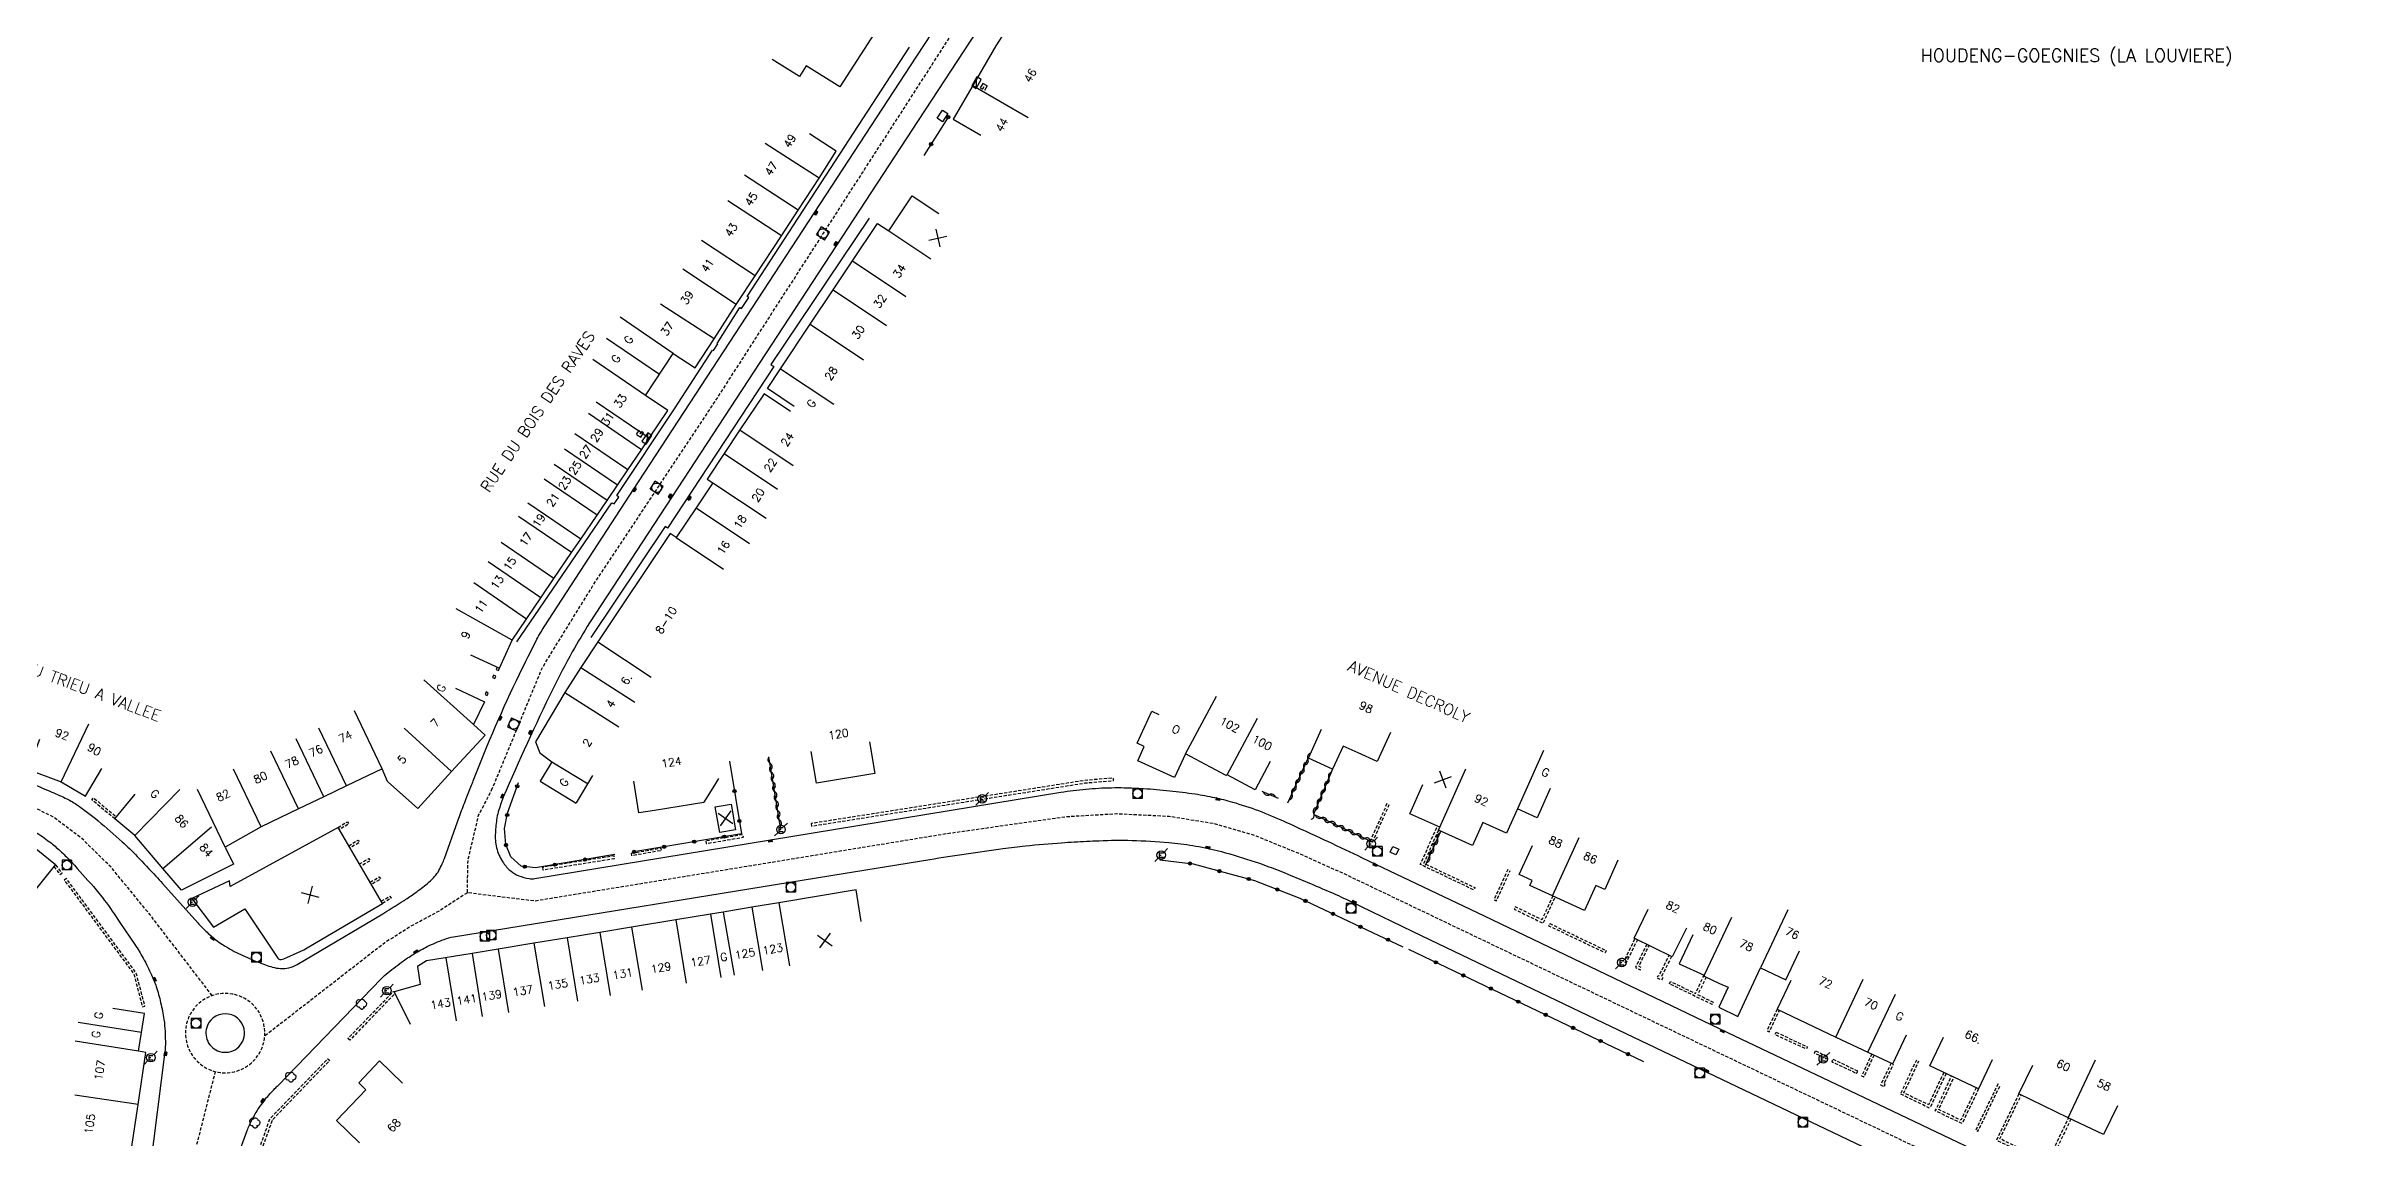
# Model space of a CAD drawing. Header units: millimetres. Extents: x 134000 to 135000, y 131000 to 132000.
# Drawn here: x 134642.4 to 135000, y 131346 to 131516.4 of the extents above; entities that cross this region are included whole.
import ezdxf
from ezdxf.enums import TextEntityAlignment as Align

# ---------------------------------------------------------------- set-up
doc = ezdxf.new("R2010")
doc.units = ezdxf.units.MM
doc.linetypes.add('DASHED', pattern=[0.75, 0.5, -0.25])
doc.layers.get('0').update_dxf_attribs({"linetype": 'CONTINUOUS'})
for name, color, linetype in [('W0001', 6, 'DASHED'), ('W0008', 7, 'CONTINUOUS'), ('W0100', 7, 'CONTINUOUS'), ('W0112', 1, 'DASHED'), ('W0300', 7, 'CONTINUOUS'), ('W0310', 3, 'CONTINUOUS'), ('W0322', 7, 'CONTINUOUS'), ('W0400', 7, 'CONTINUOUS'), ('W0420', 7, 'CONTINUOUS'), ('W0432', 7, 'CONTINUOUS'), ('W0471', 7, 'CONTINUOUS'), ('W0980', 7, 'CONTINUOUS'), ('W0989', 7, 'CONTINUOUS'), ('W0991', 7, 'CONTINUOUS'), ('W1102', 7, 'CONTINUOUS'), ('W1471', 7, 'CONTINUOUS')]:
    doc.layers.add(name, color=color, linetype=linetype)
doc.styles.get("Standard").update_dxf_attribs({"font": 'romans.shx', "width": 0.85})

# ---------------------------------------------------------------- blocks, each defined once
blk = doc.blocks.new('T400')
for p, q in [((-0.15, 0.3), (0.15, 0.3)), ((-0.15, -0.25), (-0.15, 0.3)), ((-0.15, 0.15), (0.15, 0.15)), ((-0.15, 0), (0.15, 0)), ((0.15, 0.3), (0.15, -0.25)), ((-0.15, -0.15), (0.15, -0.15)), ((-0.15, -0.25), (-0.15, -0.3)), ((-0.15, -0.3), (0.15, -0.3)), ((0.15, -0.3), (0.15, -0.25))]:
    blk.add_line(p, q)
blk = doc.blocks.new('T420')
for p, q in [((0.75, 0.75), (-0.75, 0.75)), ((-0.75, 0.75), (-0.75, -0.75)), ((0.75, 0.75), (0.75, -0.75)), ((0.75, -0.75), (-0.75, -0.75))]:
    blk.add_line(p, q)
blk.add_ellipse((0, 0), major_axis=(-0.53, 0.53), ratio=1, start_param=3.926991, end_param=10.210176)
blk = doc.blocks.new('T471')
for p, q in [((-0.333334, 0.333334), (-0.333334, -0.333334)), ((-0.333334, 0.333334), (0.333334, 0.333334)), ((-0.333334, 0), (0, 0)), ((0.500001, 0.500001), (1.000002, 1.000002)), ((-0.500001, -0.500001), (-1.000002, -1.000002)), ((-0.333334, -0.333334), (0.333334, -0.333334))]:
    blk.add_line(p, q)
blk.add_ellipse((0, 0), major_axis=(0.471405, 0.471405), ratio=1, start_param=5.4977871438, end_param=11.780972451)
blk = doc.blocks.new('t112o')
at = {"color": 0, "linetype": 'Continuous'}
for p, q in [((-0.5, 0.5), (0.5, 0.5)), ((-0.5, -0.5), (-0.5, 0.5)), ((0.5, 0.5), (0.5, -0.5)), ((0.5, -0.5), (-0.5, -0.5))]:
    blk.add_line(p, q, dxfattribs=at)
blk = doc.blocks.new('T300')
for p, q in [((-0.8, 0.51), (-0.86, 0.34)), ((-0.86, 0.34), (-0.86, 0.17)), ((-0.86, 0.17), (-0.74, 0.06)), ((-0.69, 0.63), (-0.8, 0.51)), ((-0.8, -0.06), (-0.74, 0.06)), ((-0.74, 0.06), (-0.69, 0.11)), ((-0.57, 0.69), (-0.69, 0.63)), ((-0.46, 0.69), (-0.57, 0.69)), ((-0.29, 0.63), (-0.46, 0.69)), ((-0.29, 0.63), (-0.17, 0.74)), ((-0.23, 0.57), (-0.29, 0.63)), ((-0.17, 0.74), (-0.06, 0.8)), ((-0.06, 0.8), (0.06, 0.8)), ((0.06, 0.8), (0.23, 0.74)), ((0.23, 0.74), (0.34, 0.63)), ((0.34, 0.63), (0.4, 0.51)), ((0.46, 0.46), (0.34, 0.46)), ((0.4, 0.51), (0.4, 0.46)), ((0.57, 0.4), (0.46, 0.46)), ((0.57, 0.4), (0.69, 0.29)), ((0.69, 0.29), (0.74, 0.17)), ((0.74, 0.06), (0.69, -0.17)), ((0.74, 0.17), (0.74, 0.06)), ((-0.8, -0.17), (-0.8, -0.06)), ((-0.8, -0.23), (-0.8, -0.17)), ((-0.74, -0.34), (-0.8, -0.23)), ((-0.69, -0.4), (-0.74, -0.34)), ((-0.51, -0.46), (-0.69, -0.4)), ((-0.4, -0.46), (-0.51, -0.46)), ((-0.4, -0.46), (-0.34, -0.46)), ((-0.34, -0.46), (-0.34, -0.4)), ((-0.34, -0.51), (-0.34, -0.46)), ((-0.29, -0.63), (-0.34, -0.51)), ((-0.17, -0.74), (-0.29, -0.63)), ((-0.06, -0.8), (-0.17, -0.74)), ((0.06, -0.8), (-0.06, -0.8)), ((0.17, -0.74), (0.06, -0.8)), ((0.23, -0.69), (0.17, -0.74)), ((0.29, -0.46), (0.23, -0.46)), ((0.29, -0.63), (0.23, -0.69)), ((0.46, -0.4), (0.29, -0.46)), ((0.34, -0.51), (0.29, -0.63)), ((0.34, -0.51), (0.34, -0.46)), ((0.57, -0.34), (0.46, -0.4)), ((0.63, -0.29), (0.57, -0.34)), ((0.69, -0.17), (0.63, -0.29))]:
    blk.add_line(p, q)
blk = doc.blocks.new('t322o')
at = {"color": 0, "linetype": 'Continuous'}
for radius in [0.25, 0.15]:
    blk.add_circle((0, 0), radius, dxfattribs=at)
blk = doc.blocks.new('t310o')
at = {"color": 0, "linetype": 'Continuous'}
for centre, start, end in [((-0.5, 0.38), 216.8699, 323.1304), ((0.5, -0.37), 36.8699, 143.1303)]:
    blk.add_arc(centre, 0.625, start, end, dxfattribs=at)
blk = doc.blocks.new('t991o')
at = {"color": 0, "linetype": 'Continuous'}
for p, q in [((-1, 1), (1, -1)), ((-1, -1), (1, 1))]:
    blk.add_line(p, q, dxfattribs=at)
blk = doc.blocks.new('T1471')
at = {"color": 0, "linetype": 'Continuous', "flags": 128}
blk.add_lwpolyline([(-0.75, -0.5), (-0.75, 0.5), (0.75, 0.5), (0.75, -0.5), (-0.75, -0.5)], dxfattribs=at)
blk = doc.blocks.new('T432')
at = {"flags": 128}
for points in [[(0.8, 0.8), (-0.8, 0.8)], [(-0.8, 0.8), (-0.8, 0)], [(0.8, 0.8), (-0.8, 0)], [(-0.8, 0), (0.8, 0)], [(-0.4, 2.1), (-0.4, 1.3)], [(-0.4, 1.3), (0.4, 1.3)], [(-0.39, 2.1), (0.41, 2.1)], [(0, 1.7), (0.4, 1.7)], [(0.4, 1.3), (0.4, 1.7)], [(0.8, 0), (0.8, 0.8)]]:
    blk.add_lwpolyline(points, dxfattribs=at)

msp = doc.modelspace()

# ---------------------------------------------------------------- linework, layer by layer
at = {"layer": 'W0001', "flags": 128}
for points in [[(134712.05, 131400.2), (134719.98, 131419.35), (134727.62, 131431.74), (134747.01, 131460.98), (134785.75, 131521.07), (134829.84, 131589.17), (134836.49, 131598.87), (134842.78, 131611.08), (134849.01, 131625.05), (134854.02, 131637.96), (134858.94, 131651.54), (134863.37, 131666.47), (134868.67, 131687.86), (134871.59, 131700.63), (134875.77, 131711.47), (134880.53, 131720.79), (134888.23, 131729.34), (134894.99, 131736.57), (134903.69, 131744.17), (134919.01, 131751.97), (134944.01, 131763.76), (134958.14, 131771.19), (134967.64, 131777.88), (134975.57, 131784.57), (134982.52, 131792.42), (134986.74, 131797.7), (134996.91, 131811.12), (135000, 131815.75)], [(134668.39, 131368.13), (134658.71, 131380.73), (134652.68, 131388.08), (134648.05, 131392.66), (134643.53, 131396.05), (134640.11, 131397.7), (134633.01, 131400.58), (134622.25, 131404.93), (134607.61, 131410.83), (134597.33, 131414.99), (134584.48, 131420.97), (134573.13, 131426.35), (134560.22, 131432.69)], [(135000, 131313.25), (134952.68, 131335.8), (134887.63, 131366.86), (134845.56, 131386.97), (134838.23, 131390.26), (134831.21, 131393.12), (134824.92, 131394.96), (134817.89, 131396.08), (134809.68, 131396.49), (134801.98, 131396.04), (134783.1, 131393.38), (134742.59, 131386.76), (134718.8, 131382.88), (134708.25, 131384.18), (134708.36, 131389.3), (134710.02, 131396.29), (134712.05, 131400.2)], [(134708.25, 131384.18), (134703.95, 131381.38), (134699.53, 131379), (134695.38, 131376.39), (134676.61, 131361.81)], [(134668.87, 131356.27), (134663.92, 131336.83), (134660.4, 131323.63), (134657.47, 131313.11), (134655.58, 131305.91), (134649.92, 131282.2), (134644.74, 131259.82)]]:
    msp.add_lwpolyline(points, dxfattribs=at)
msp.add_lwpolyline([(134676.62, 131362.53, 0.800891), (134664.72, 131364.69, 0.4437), (134668.59, 131356.35, 0.517957)], format="xyb", close=True, dxfattribs=at)
at = {"layer": 'W0008', "flags": 128}
for points in [[(134884.83, 131722.19, 0.039997), (134880.03, 131714.81, 0.043349), (134876.23, 131706.07, 0.005195), (134874.96, 131702.15), (134863.48, 131657.32, -0.007481), (134861.26, 131649.89, -0.015091), (134856.85, 131637.15, -0.007709), (134853.37, 131628.11, -0.007066), (134849.94, 131619.92, -0.0354), (134844.44, 131608.3, -0.006048), (134843.33, 131606.39), (134835.58, 131592.95), (134826.51, 131578.09), (134805.32, 131545.44), (134778.65, 131504.77), (134727.32, 131426.3, 0.010523), (134724.65, 131421.79, 0.013191), (134721.58, 131415.98, 0.009675), (134713.83, 131399.1)], [(134709.28, 131401.91, -0.022003), (134716.4, 131418.31, -0.005727), (134719.13, 131423.77, -0.031093), (134720.26, 131425.68), (134735.01, 131448.36), (134778.47, 131514.78), (134806.67, 131557.79), (134819.57, 131577.7), (134824.64, 131585.69, 0.00299), (134828.74, 131592.47, 0.004788), (134835.14, 131603.42, 0.013006), (134842, 131616.05, 0.013379), (134846.97, 131627.14, 0.010714), (134850.52, 131636.21, 0.012111), (134855.03, 131648.95, 0.006988), (134857.35, 131656.4, 0.00652), (134858.41, 131660.15), (134867.95, 131697.69, -0.010009), (134870.5, 131705.35, -0.010726), (134873.27, 131712.62, -0.03052), (134876.36, 131718.6, -0.030709)], [(134639.92, 131401.35, -0.004076), (134643.05, 131400.03, -0.005297), (134645.45, 131398.97, -0.04453), (134647.22, 131397.96, -0.021591), (134650.57, 131395.42, -0.011415), (134654.34, 131392.14, -0.01744), (134656.68, 131389.86, -0.002343), (134659.58, 131386.79, -0.006301), (134660.65, 131385.63), (134666.15, 131379.47, 0.023399), (134667.4, 131378.19, 0.020317), (134668.96, 131376.85, 0.02422), (134669.93, 131376.16, 0.015642), (134671.51, 131375.22, 0.019841), (134672.86, 131374.53, 0.010056), (134675.62, 131373.33, 0.027659), (134677.83, 131372.57, 0.052301), (134679.05, 131372.36, 0.07662), (134680.38, 131372.47, 0.07313), (134681.67, 131372.99), (134683.94, 131374.35), (134695.03, 131380.91, 0.005316), (134695.7, 131381.32, 0.001383), (134698.26, 131382.91, 0.015483), (134699.87, 131384, 0.012542), (134701.78, 131385.44, 0.039869), (134703.13, 131386.7, 0.061355), (134703.82, 131387.68, 0.016384), (134704.33, 131388.7, 0.021057), (134704.66, 131389.52), (134706.72, 131395.28, -0.004837), (134707.12, 131396.38, -0.002104), (134708.09, 131398.89, -0.001429), (134708.9, 131400.96, -0.000344), (134709.28, 131401.91, -0.000344)], [(134713.83, 131399.1, 0.008514), (134713.09, 131396.82, 0.041865), (134712.82, 131395.58, 0.02287), (134712.62, 131393.25, 0.080398), (134712.9, 131390.92, 0.081844), (134713.89, 131388.84, 0.066937), (134715.08, 131387.54, 0.086052), (134716.27, 131386.85, 0.042167), (134717.93, 131386.4, 0.086583), (134718.78, 131386.39), (134762.27, 131393.52), (134800.95, 131399.87, -0.018241), (134804.86, 131400.37, -0.017872), (134808.89, 131400.59, -0.011535), (134810.84, 131400.58, -0.007423), (134813.87, 131400.45, -0.011399), (134817.96, 131400.12, -0.011687), (134821.93, 131399.61, -0.016124), (134824.97, 131399.05, -0.017441), (134827.75, 131398.35, -0.017898), (134831.82, 131397, -0.017854), (134835.78, 131395.36, -0.001986), (134842.61, 131392.22, -0.002485), (134848.04, 131389.66), (134867.07, 131380.59), (134905.09, 131362.38), (134925.24, 131352.78), (134957.96, 131337.18)], [(134640.48, 131393.85, -0.028383), (134642.7, 131392.36, -0.019108), (134644.23, 131391.11, -0.016887), (134645.85, 131389.57, -0.011775), (134646.45, 131388.94, -0.002001), (134649.84, 131385.14, -0.021279), (134651.55, 131383.02, -0.020145), (134653.97, 131379.54), (134656.31, 131376.1, -0.022467), (134657.62, 131373.97, -0.019202), (134658.94, 131371.35, -0.028684), (134659.65, 131369.53, -0.021609), (134660.35, 131367.04, -0.018649), (134660.86, 131364.38, -0.027501), (134661.04, 131362.55, -0.013705), (134661.08, 131360.42, -0.029041), (134661.01, 131359.42), (134657.44, 131331.41, -0.006793)], [(134670.4, 131337.67), (134673.87, 131347.05, -0.029958), (134674.64, 131348.77, -0.027325), (134675.68, 131350.55, -0.015782), (134676.6, 131351.83, -0.025249), (134677.23, 131352.58, -0.001456), (134678.2, 131353.61, -0.002988), (134678.68, 131354.11), (134694.79, 131370.74, -0.030665), (134695.87, 131371.73, -0.014708), (134698.3, 131373.57, -0.020581), (134700.01, 131374.69, -0.018676), (134701.99, 131375.77, -0.026528), (134704.61, 131376.91, -0.048969), (134706.11, 131377.31), (134766.97, 131387.17), (134780.47, 131389.39, -0.003635), (134786.18, 131390.28, -0.003635), (134791.91, 131391.1, -0.008838), (134795.43, 131391.51, -0.00553), (134801.07, 131392, -0.00559), (134803.05, 131392.13, -0.002866), (134806.93, 131392.31, -0.01691), (134812.07, 131392.36, -0.015104), (134817.83, 131392.04, -0.020314), (134821.58, 131391.56, -0.019852), (134825.36, 131390.77, -0.018156), (134830.61, 131389.24, -0.017377), (134835.96, 131387.27, -0.004776), (134843.07, 131384.28, -0.01029), (134846.33, 131382.79), (134857.33, 131377.45), (134885.71, 131363.89), (134955.04, 131330.78)]]:
    msp.add_lwpolyline(points, format="xyb", dxfattribs=at)
for points in [[(134715.99, 131423.35), (134730.8, 131445.08), (134731.17, 131444.88), (134731.92, 131445.96), (134731.6, 131446.18), (134740.6, 131459.73), (134746.55, 131468.9), (134746.71, 131468.83), (134747.38, 131469.87), (134747.27, 131469.96), (134750.83, 131475.57), (134751.06, 131475.38), (134752.22, 131477.12), (134751.97, 131477.28), (134777.3, 131516.2)], [(134771.02, 131489.52), (134755.64, 131466.67), (134756.14, 131466.32), (134739.51, 131441.12), (134739.14, 131441.39), (134727.55, 131424.04)]]:
    msp.add_lwpolyline(points, dxfattribs=at)
msp.add_lwpolyline([(134673.44, 131362.4, 0.800891), (134667.65, 131363.45, 0.4437), (134669.54, 131359.4, 0.517957)], format="xyb", close=True, dxfattribs=at)
at = {"layer": 'W0100', "flags": 128}
for points in [[(134801.32, 131523.5), (134797.11, 131526.2), (134794.39, 131521.96), (134790.78, 131516.39), (134787.22, 131510.23), (134784.15, 131504.97), (134788.47, 131502.45)], [(134767.62, 131521.08), (134771.83, 131518.38), (134766.42, 131509.98), (134761.17, 131513.3), (134760.11, 131511.62), (134755.88, 131514.29)], [(134708.74, 131421.31), (134713.29, 131419.25), (134715.26, 131423.6), (134719.73, 131430.22), (134721.78, 131433.22), (134724.54, 131437.29), (134725.98, 131439.4), (134728.52, 131443.14), (134730.07, 131445.41), (134733.3, 131450.22), (134735.43, 131453.35), (134736.65, 131455.13), (134739.58, 131459.49), (134736.09, 131461.83), (134740.39, 131468.38), (134743.83, 131466.13), (134746.81, 131470.68), (134750.24, 131476.01), (134753.22, 131480.52), (134757.3, 131486.74), (134759.91, 131490.76), (134763.2, 131495.77), (134765.88, 131499.96), (134761.67, 131502.66)], [(134759.28, 131460.12), (134755.12, 131462.9), (134757.18, 131465.98), (134761.81, 131472.97), (134765.4, 131478.31), (134768.43, 131482.82), (134772.32, 131488.69), (134774.09, 131487.52), (134777.71, 131492.98), (134781.88, 131490.22)], [(134758.75, 131459.31), (134754.6, 131462.09), (134750.82, 131456.45), (134748.37, 131452.77), (134745.7, 131448.75), (134746.59, 131448.2), (134743.98, 131444.28), (134740.89, 131439.66), (134739.95, 131440.29), (134728.61, 131423.35), (134725.98, 131419.35), (134723.49, 131415.47), (134718.91, 131407.73), (134719.56, 131406.02), (134721.44, 131404.63)], [(134706.41, 131416.15), (134710.92, 131414.01), (134709.23, 131410.43), (134711.01, 131408.81), (134706.33, 131403.72)], [(134833.67, 131404.66), (134831.3, 131400.26), (134826.91, 131402.62), (134826.91, 131402.62), (134826.79, 131402.47), (134824.34, 131403.81), (134820.43, 131405.85), (134818.69, 131402.19), (134812.97, 131404.77), (134813.98, 131407.03), (134812.89, 131407.55), (134815.14, 131412.53), (134816.24, 131412.03)], [(134852.43, 131409.22), (134850.36, 131404.67), (134847.38, 131406.02), (134845.05, 131407.09), (134843.4, 131403.47), (134839.61, 131405.19), (134841.68, 131409.74)], [(134641.4, 131408.09), (134639.65, 131403.41), (134644.81, 131401.48), (134648.63, 131399.24), (134651.15, 131403.56)], [(134721.44, 131404.63), (134719.61, 131401.61), (134725.27, 131398.19)], [(134771.09, 131407.73), (134771.9, 131402.8), (134762.79, 131401.31), (134761.98, 131406.24)], [(134706.33, 131403.72), (134705.77, 131403.11), (134700.51, 131397.32), (134695.79, 131401.53), (134694.97, 131403.54), (134689.38, 131400.86), (134685.86, 131399.18), (134681.9, 131397.28), (134676.03, 131394.47), (134670.41, 131391.28), (134671.73, 131388.66), (134669.45, 131387.51), (134663.62, 131384.57), (134660.71, 131387.99), (134656.3, 131393.13), (134653.19, 131395.7), (134656.38, 131399.56)], [(134725.28, 131398.2), (134727.86, 131402.47)], [(134747.47, 131402.01), (134746.85, 131400.96), (134745.21, 131398.34), (134745.19, 131398.29), (134737.48, 131397.03), (134735.03, 131396.65), (134734.27, 131401.59)], [(134877.38, 131400.46), (134875.33, 131395.9), (134872.26, 131397.27), (134870.56, 131393.48), (134866.85, 131395.14), (134865.25, 131391.58), (134859.94, 131393.96), (134860.14, 131394.41), (134855.44, 131396.51), (134857.49, 131401.08)], [(134615.93, 131360.46), (134612.19, 131356.68), (134606.93, 131361.88), (134610.57, 131365.76), (134614.13, 131369.36), (134616.84, 131372.13), (134619.69, 131375.11), (134623.91, 131379.52), (134626.71, 131382.67), (134629.47, 131385.52), (134631.86, 131387.99), (134637.54, 131393.76), (134640.93, 131391.02), (134643.95, 131388.59), (134640.82, 131384.69)], [(134887.97, 131389.26), (134885.9, 131384.71), (134884.54, 131385.33), (134882.75, 131381.42), (134877.75, 131383.7), (134874.22, 131385.31), (134874.58, 131386.09), (134872.54, 131387.02), (134874.62, 131391.57)], [(134769.79, 131379.7), (134768.97, 131384.64), (134756.92, 131382.63), (134752.71, 131381.93), (134748.23, 131381.16), (134746.22, 131380.82), (134740.84, 131379.95), (134733.9, 131378.82), (134728.94, 131377.99), (134723.85, 131377.15), (134718.66, 131376.29), (134713.08, 131375.38), (134708.99, 131374.71), (134701.86, 131373.53), (134700.47, 131372.66), (134700.9, 131369.88), (134696.83, 131368.72), (134699.32, 131363.66)], [(134898.65, 131378.68), (134896.45, 131374.2), (134890.5, 131377.11), (134892.7, 131381.6)], [(134899.66, 131377.64), (134897.55, 131373.11), (134901.44, 131371.3), (134901.42, 131371.17), (134903.84, 131370.04), (134905.17, 131369.43), (134903.71, 131366.3), (134906.67, 131364.86), (134910.22, 131372.47), (134914.18, 131370.6), (134916.32, 131375.12)], [(134914.97, 131370.51), (134912.83, 131365.99), (134921.98, 131361.66), (134927.02, 131359.31), (134930.9, 131357.48), (134933.02, 131362.02)], [(134649.37, 131335.24), (134654.31, 131334.48), (134655.61, 131342.86), (134656.82, 131351.11), (134658.05, 131359.24), (134656.87, 131359.43), (134657.34, 131362.37), (134657.81, 131365.35), (134652.87, 131366.09)], [(134946.42, 131358.09), (134944.29, 131353.57), (134936.7, 131357.14), (134938.83, 131361.66)], [(134698.13, 131354.47), (134694.52, 131357.92), (134691.29, 131354.53), (134692.4, 131353.43), (134687.8, 131348.61), (134691.41, 131345.16)], [(134965.98, 131350.94), (134963.83, 131346.43), (134958.29, 131349.06), (134950.59, 131352.77), (134952.76, 131357.27)]]:
    msp.add_lwpolyline(points, dxfattribs=at)
msp.add_lwpolyline([(134749.46, 131398.02), (134750.15, 131394.03), (134747.67, 131393.6), (134746.98, 131397.59)], close=True, dxfattribs=at)
msp.add_lwpolyline([(134688.05, 131394.39), (134671.21, 131385.15), (134671.1, 131386.07), (134665.21, 131383.29), (134668.58, 131378.79), (134668.58, 131378.79), (134673.5, 131381.69), (134678.65, 131373.99, 0.058576), (134678.75, 131373.88, 0.088939), (134678.83, 131373.82, 0.054755), (134679.06, 131373.76, 0.11298), (134679.17, 131373.76), (134679.59, 131373.87), (134682.73, 131375.28), (134684.64, 131376.43), (134695.01, 131382.52)], format="xyb", close=True, dxfattribs=at)
at = {"layer": 'W0112'}
msp.add_lwpolyline([(134712.91, 131419.42), (134712.74, 131419.05), (134713.12, 131418.87), (134713.29, 131419.25)], dxfattribs=at)
for points in [[(134711.37, 131415), (134711.53, 131415.36), (134711.17, 131415.53), (134711.01, 131415.16)], [(134712.55, 131417.62), (134712.72, 131417.99), (134712.35, 131418.16), (134712.18, 131417.78)]]:
    msp.add_lwpolyline(points, close=True, dxfattribs=at)
at = {"layer": 'W0112', "flags": 128}
for points in [[(134761.95, 131394.99), (134762.02, 131394.6), (134804.73, 131401.32), (134809.19, 131401.7), (134809.15, 131402.1), (134804.68, 131401.71)], [(134733.87, 131390.35), (134738.49, 131391.16), (134738.56, 131390.77), (134733.94, 131389.96)], [(134745.48, 131392.26), (134745.54, 131391.87), (134751.37, 131392.85), (134751.3, 131393.24)], [(134719.99, 131388.17), (134720.05, 131387.77), (134731.23, 131389.54), (134731.17, 131389.93)], [(134657.5, 131366.38), (134657.89, 131366.48), (134656.52, 131371.68), (134645.63, 131386.39), (134645.3, 131386.15), (134656.16, 131371.5)], [(134877.32, 131379.38), (134886.14, 131375.16), (134885.96, 131374.8), (134877.14, 131379.02)], [(134689.89, 131361.17), (134689.6, 131361.44), (134696.7, 131368.77), (134696.98, 131368.49)], [(134912.67, 131362.41), (134917.55, 131360.12), (134917.38, 131359.76), (134912.5, 131362.05)], [(134918.83, 131359.51), (134920.72, 131358.57), (134920.54, 131358.21), (134918.65, 131359.16)], [(134925.43, 131356.33), (134921.53, 131358.19), (134921.36, 131357.83), (134925.25, 131355.97)]]:
    msp.add_lwpolyline(points, close=True, dxfattribs=at)
for points in [[(134653.19, 131395.7), (134649.6, 131398.69), (134649.85, 131399), (134653.45, 131396.01)], [(134851.89, 131398.1), (134849.28, 131392.26), (134849.64, 131392.1), (134852.26, 131397.94)], [(134688.05, 131394.39), (134689.53, 131395.26), (134689.73, 131394.92), (134688.25, 131394.05)], [(134859.94, 131393.96), (134857.63, 131388.8), (134865.64, 131384.98), (134865.46, 131384.62), (134857.1, 131388.61), (134859.77, 131394.57)], [(134689.72, 131391.53), (134691.21, 131392.4), (134691.41, 131392.06), (134689.93, 131391.19)], [(134643.69, 131388.27), (134644.64, 131387.04), (134644.95, 131387.29), (134643.95, 131388.59)], [(134691.4, 131388.68), (134692.88, 131389.55), (134693.09, 131389.2), (134691.6, 131388.33)], [(134870.77, 131387.83), (134868.61, 131383.1), (134868.97, 131382.93), (134871.13, 131387.66)], [(134693.08, 131385.82), (134694.49, 131386.65), (134694.69, 131386.3), (134693.28, 131385.47)], [(134694.81, 131382.86), (134696.15, 131383.65), (134696.35, 131383.32), (134695.01, 131382.52)], [(134877.79, 131383.69), (134876.09, 131379.97), (134871.93, 131381.99), (134871.75, 131381.63), (134876.28, 131379.43), (134878.15, 131383.52)], [(134891.01, 131376.86), (134889.23, 131373.23), (134888.39, 131373.65), (134888.57, 131374.01), (134889.05, 131373.77), (134890.65, 131377.04)], [(134892.48, 131376.14), (134890.7, 131372.53), (134891.43, 131372.16), (134891.61, 131372.52), (134891.23, 131372.7), (134892.84, 131375.97)], [(134896.33, 131374.25), (134894.74, 131371.02), (134894.97, 131370.91), (134894.79, 131370.55), (134894.05, 131370.91), (134894.23, 131371.27), (134894.38, 131371.19), (134895.97, 131374.43)], [(134901.73, 131371.03), (134900.45, 131368.27), (134902.84, 131367.12), (134902.66, 131366.75), (134896, 131369.97), (134896.18, 131370.33), (134900.09, 131368.44), (134901.37, 131371.19)], [(134912.83, 131365.99), (134911.25, 131362.65), (134911.61, 131362.48), (134913.19, 131365.82)], [(134683.11, 131339.43), (134675.08, 131342.3), (134677.44, 131348.93), (134686.47, 131358.28), (134686.76, 131358.01), (134677.78, 131348.71), (134675.59, 131342.55), (134683.24, 131339.81)], [(134686.47, 131358.28), (134686.76, 131358.01)], [(134927.63, 131359.02), (134926.03, 131355.59), (134926.39, 131355.42), (134927.99, 131358.85)], [(134939.22, 131355.96), (134936.67, 131350.55), (134932.1, 131352.75), (134934.63, 131358.12)], [(134930.66, 131357.6), (134928.99, 131354.19), (134929.54, 131353.92), (134929.71, 131354.28), (134929.52, 131354.37), (134931.02, 131357.42)], [(134938.85, 131356.13), (134936.48, 131351.08), (134932.63, 131352.94), (134934.99, 131357.95)], [(134944.29, 131353.57), (134941.73, 131348.15), (134937.54, 131350.13), (134940.09, 131355.55)], [(134943.93, 131353.74), (134941.54, 131348.68), (134938.07, 131350.32), (134940.45, 131355.38)], [(134947.33, 131354.34), (134943.84, 131347.11), (134944.2, 131346.94), (134947.69, 131354.17)], [(134950.59, 131352.77), (134947.09, 131345.58), (134951.64, 131343.43), (134951.81, 131343.79), (134947.63, 131345.77), (134950.95, 131352.59)], [(134958.71, 131348.86), (134955.47, 131342.04), (134958.99, 131340.37), (134958.82, 131340.01), (134952.49, 131343), (134952.66, 131343.37), (134955.11, 131342.21), (134958.35, 131349.03)]]:
    msp.add_lwpolyline(points, dxfattribs=at)
at = {"layer": 'W0310', "flags": 128}
for points in [[(134757.24, 131394.06), (134755.42, 131405.17)], [(134836.43, 131398.22), (134839.6, 131405.2)], [(134843.4, 131403.47), (134840.39, 131396.46), (134849.46, 131392.18)], [(134834.93, 131398.92), (134832.38, 131400)], [(134857.93, 131388.47), (134860.31, 131393.8)]]:
    msp.add_lwpolyline(points, dxfattribs=at)
at = {"layer": 'W0322', "flags": 128}
for points in [[(134783.36, 131505.28), (134779.56, 131499.27)], [(134749.21, 131404.75), (134751.07, 131393.4), (134734.24, 131390.56)], [(134731.3, 131390.16), (134718.89, 131388.05), (134716.65, 131388.32), (134715.05, 131389.79), (134714.25, 131391.7), (134714.07, 131394.21), (134714.54, 131396.63), (134716.26, 131401.42)], [(134816.41, 131389.34), (134821.61, 131388.68), (134831.19, 131386.09), (134838.27, 131383.32), (134854.38, 131375.76)], [(134855.25, 131375.38), (134891.97, 131357.83)]]:
    msp.add_lwpolyline(points, dxfattribs=at)
at = {"layer": 'W1102', "flags": 128}
for points in [[(134787.22, 131510.23), (134795.86, 131505.21)], [(134763.2, 131495.77), (134754.78, 131501.17)], [(134759.91, 131490.76), (134751.54, 131496.24)], [(134757.3, 131486.74), (134748.93, 131492.22)], [(134774.09, 131487.52), (134780.65, 131483.17)], [(134753.22, 131480.52), (134744.85, 131485.99)], [(134750.24, 131476.01), (134741.9, 131481.53)], [(134768.43, 131482.82), (134776.74, 131477.26)], [(134746.81, 131470.68), (134738.4, 131476.09)], [(134765.4, 131478.31), (134773.7, 131472.73)], [(134740.39, 131468.38), (134732.13, 131474.02)], [(134761.81, 131472.97), (134770.11, 131467.39)], [(134738.24, 131465.11), (134729.98, 131470.74)], [(134736.09, 131461.83), (134727.83, 131467.46)], [(134757.18, 131465.98), (134765.52, 131460.46)], [(134735.43, 131453.35), (134727.17, 131458.99)], [(134736.65, 131455.13), (134728.38, 131460.76)], [(134733.3, 131450.22), (134725.03, 131455.84)], [(134750.82, 131456.45), (134759.13, 131450.89)], [(134730.07, 131445.41), (134721.8, 131451.04)], [(134731.68, 131447.81), (134723.41, 131453.43)], [(134748.37, 131452.77), (134756.67, 131447.21)], [(134728.52, 131443.14), (134720.25, 131448.76)], [(134746.59, 131448.2), (134754.91, 131442.65)], [(134725.98, 131439.4), (134717.72, 131445.03)], [(134743.98, 131444.28), (134752.3, 131438.73)], [(134724.54, 131437.29), (134716.26, 131442.9)], [(134721.78, 131433.22), (134713.53, 131438.87)], [(134740.89, 131439.66), (134748.26, 131434.72)], [(134719.73, 131430.22), (134711.48, 131435.87)], [(134717.5, 131426.91), (134709.25, 131432.56)], [(134715.26, 131423.6), (134706.5, 131428.49)], [(134728.61, 131423.35), (134736.94, 131417.82)], [(134725.98, 131419.35), (134734.4, 131413.94)], [(134709.23, 131410.43), (134701.48, 131417.44)], [(134723.49, 131415.47), (134731.91, 131410.07)], [(134694.97, 131403.54), (134690.64, 131412.56)], [(134820.43, 131405.85), (134825.27, 131414.85)], [(134644.81, 131401.48), (134649.12, 131410.54)], [(134685.86, 131399.18), (134681.54, 131408.2)], [(134689.38, 131400.86), (134685.06, 131409.88)], [(134705.77, 131403.11), (134698.4, 131409.87)], [(134826.91, 131402.62), (134831.65, 131411.42)], [(134681.9, 131397.28), (134677.57, 131406.29)], [(134721.44, 131404.63), (134727.1, 131401.2)], [(134876.36, 131406.4), (134872.26, 131397.27)], [(134676.03, 131394.47), (134671.71, 131403.48)], [(134860.14, 131394.41), (134864.23, 131403.53)], [(134663.34, 131400.29), (134656.3, 131393.13)], [(134670.41, 131391.28), (134666.09, 131400.3)], [(134660.71, 131387.99), (134668.3, 131394.49)], [(134877.75, 131383.7), (134881.91, 131392.8)], [(134740.84, 131379.95), (134742.45, 131370.08)], [(134746.22, 131380.82), (134747.82, 131370.95)], [(134748.23, 131381.16), (134749.92, 131371.31)], [(134752.71, 131381.93), (134754.35, 131372.07)], [(134756.92, 131382.63), (134758.56, 131372.76)], [(134905.72, 131380.34), (134901.44, 131371.3)], [(134914.49, 131381.51), (134910.22, 131372.47)], [(134718.66, 131376.29), (134720.29, 131366.42)], [(134723.85, 131377.15), (134725.48, 131367.28)], [(134728.94, 131377.99), (134730.57, 131368.12)], [(134733.9, 131378.82), (134735.55, 131368.96)], [(134704.89, 131374.04), (134706.49, 131364.18)], [(134708.99, 131374.71), (134710.59, 131364.85)], [(134713.08, 131375.38), (134714.69, 131365.51)], [(134921.98, 131361.66), (134926.25, 131370.7)], [(134927.02, 131359.31), (134931.3, 131368.35)], [(134657.34, 131362.37), (134647.47, 131363.95)], [(134656.87, 131359.43), (134647, 131361)], [(134958.29, 131349.06), (134962.58, 131358.09)], [(134656.82, 131351.11), (134646.92, 131352.56)]]:
    msp.add_lwpolyline(points, dxfattribs=at)

# ---------------------------------------------------------------- block references
at = {"layer": 'W0112', "rotation": 334.4091316947556}
msp.add_blockref('t112o', (134853.06, 131390.76), dxfattribs=at)
at = {"layer": 'W0300'}
for p in [(134691.77, 131366.78), (134680.71, 131355.39), (134675.11, 131348.23)]:
    msp.add_blockref('T300', p, dxfattribs=at)
at = {"layer": 'W0310'}
for p, rotation in [((134755.54, 131404.42), 99.30888734778027), ((134838.92, 131403.68), 65.53347997015213), ((134839.54, 131405.05), 65.53347997015213), ((134755.78, 131402.94), 99.30888734778027), ((134756.03, 131401.46), 99.30888734778027), ((134756.27, 131399.98), 99.30888734778027), ((134837.67, 131400.95), 65.53347997015213), ((134838.29, 131402.32), 65.53347997015213), ((134842.22, 131400.71), 246.7685345384139), ((134842.81, 131402.09), 246.7685345384139), ((134756.51, 131398.5), 99.30888734778027), ((134756.76, 131397.02), 99.30888734778027), ((134833.55, 131399.5), 157.1772459067869), ((134837.05, 131399.59), 65.53347997015213), ((134840.44, 131396.58), 246.7685345384139), ((134841.04, 131397.95), 246.7685345384139), ((134841.63, 131399.33), 246.7685345384139), ((134757, 131395.54), 99.30888734778027), ((134841.63, 131395.87), 334.7413408796012), ((134842.99, 131395.23), 334.7413408796012), ((134844.35, 131394.59), 334.7413408796012), ((134845.7, 131393.95), 334.7413408796012), ((134847.06, 131393.31), 334.7413408796012), ((134848.42, 131392.67), 334.7413408796012), ((134858.54, 131389.84), 65.85041021914004), ((134859.16, 131391.21), 65.85041021914004), ((134859.77, 131392.58), 65.85041021914004)]:
    msp.add_blockref('t310o', p, dxfattribs=dict(at, rotation=rotation))
at = {"layer": 'W0322'}
for p, rotation in [((134783.36, 131505.28), 237.7401856681932), ((134780.69, 131501.06), 237.7401856681932), ((134716.04, 131400.8), 70.26693835461458), ((134749.98, 131400.07), 279.3088873478148), ((134714.48, 131396.32), 78.90701777963326), ((134750.74, 131395.38), 279.3088873478148), ((134714.29, 131391.62), 112.749710972571), ((134734.31, 131390.57), 189.587863594287), ((134738.99, 131391.36), 189.587863594287), ((134743.67, 131392.16), 189.587863594287), ((134748.36, 131392.95), 189.587863594287), ((134717.24, 131388.25), 173.1133165401241), ((134721.94, 131388.57), 189.6676465264957), ((134726.62, 131389.37), 189.6676465264957), ((134821.12, 131388.75), 352.7849768793486), ((134825.72, 131387.57), 344.8448241554902), ((134830.3, 131386.33), 344.8448241554902), ((134834.76, 131384.69), 338.6571420374856), ((134839.16, 131382.91), 334.8695665453693), ((134843.46, 131380.89), 334.8695665453693), ((134847.76, 131378.87), 334.8695665453693), ((134852.06, 131376.85), 334.8695665453693), ((134859.53, 131373.33), 334.4591179342727), ((134863.82, 131371.28), 334.4591179342727), ((134868.11, 131369.23), 334.4591179342727), ((134872.39, 131367.19), 334.4591179342727), ((134876.68, 131365.14), 334.4591179342727), ((134880.96, 131363.09), 334.4591179342727), ((134885.25, 131361.04), 334.4591179342727), ((134889.54, 131358.99), 334.4591179342727)]:
    msp.add_blockref('t322o', p, dxfattribs=dict(at, rotation=rotation))
at = {"layer": 'W0400'}
for p, rotation in [((134762.69, 131490.29), 146.8043880939191), ((134765.8, 131485.54), 326.8136846543487), ((134734.35, 131447.12), 146.9596054237846), ((134739.95, 131446.12), 326.8136846543487), ((134742.94, 131445.8), 326.5771948434806), ((134713.39, 131411.43), 155.755997541404), ((134718.08, 131409.25), 336.8204639006408), ((134713.73, 131399.26), 160.8721798457603), ((134825.47, 131398.79), 256.9559265525463), ((134755.6, 131392.28), 99.31532670273887), ((134823.93, 131391.26), 77.65044025809006), ((134850.04, 131388.54), 244.501231429824), ((134846.76, 131382.74), 244.1294346738935), ((134668.48, 131377.04), 50.6357411901574), ((134700.23, 131374.99), 120.1525005372394), ((134659.4, 131370.64), 201.821452975289), ((134904.3, 131362.59), 64.40584204792869), ((134661.11, 131359.04), 172.7301138502544), ((134901.84, 131356.36), 64.47115866223157), ((134676.32, 131351.71), 323.2941159043507)]:
    msp.add_blockref('T400', p, dxfattribs=dict(at, rotation=rotation))
at = {"layer": 'W0420'}
for p, rotation in [((134763.8, 131487.11), 236.8136846543486), ((134737.82, 131447.39), 236.8136846543486), ((134715.52, 131410.48), 65.75226698246826)]:
    msp.add_blockref('T420', p, dxfattribs=dict(at, rotation=rotation))
for p in [(134812.93, 131399.67), (134850.37, 131390.63), (134645.69, 131388.5), (134758.78, 131385.04), (134846.27, 131381.75), (134710.98, 131377.35), (134711.97, 131377.56), (134675.3, 131374.11), (134903.15, 131364.44), (134665.87, 131363.79), (134900.72, 131356.04), (134916.85, 131348.36)]:
    msp.add_blockref('T420', p, dxfattribs=at)
at = {"layer": 'W0432'}
for p, rotation in [((134787.43, 131510.85), 239.9508208150211), ((134736.63, 131454.9), 55.72381944935805)]:
    msp.add_blockref('T432', p, dxfattribs=dict(at, rotation=rotation))
at = {"layer": 'W0471'}
for p in [(134788.66, 131398.85), (134757.24, 131394.06), (134816.63, 131390.07), (134849.42, 131391.84), (134665.32, 131382.72), (134888.58, 131373.29), (134695.68, 131368.9), (134658.81, 131358.44), (134920.04, 131358.26)]:
    msp.add_blockref('T471', p, dxfattribs=at)
at = {"layer": 'W0991'}
for p, rotation in [((134781.74, 131486.39), 327.221852847597), ((134860.65, 131401.85), 65.85041021898327), ((134748.57, 131395.81), 279.8201836043543), ((134683.68, 131383.85), 300.4103613061083), ((134764.09, 131376.73), 279.4582446441947)]:
    msp.add_blockref('t991o', p, dxfattribs=dict(at, rotation=rotation))
at = {"layer": 'W1471', "rotation": 237.7401856675466}
msp.add_blockref('T1471', (134782.47, 131505.46), dxfattribs=at)

# ---------------------------------------------------------------- texts
at = {"layer": 'W0980'}
msp.add_text('HOUDENG-GOEGNIES (LA LOUVIERE)', height=2, dxfattribs=at).set_placement((134959.61, 131514.77), align=Align.MIDDLE)
at = {"layer": 'W0989'}
for s, rotation, p in [('RUE DU BOIS DES RAVES', 55.842, (134719.25, 131459.32)), ('RUE DU TRIEU A VALLEE', 339.5168, (134646.88, 131416.71)), ('AVENUE DECROLY', 335.8504, (134855.33, 131415.59))]:
    msp.add_text(s, height=1.75, rotation=rotation, dxfattribs=at).set_placement(p, align=Align.MIDDLE)
at = {"layer": 'W0991'}
for s, rotation, p in [('46', 59.8026, (134796.17, 131511.78)), ('44', 59.8026, (134791.74, 131504.08)), ('49', 56.7168, (134758.61, 131501.55)), ('47', 56.7168, (134755.7, 131497.22)), ('45', 56.7168, (134752.59, 131492.48)), ('43', 56.7168, (134749.47, 131487.68)), ('41', 56.7168, (134745.75, 131482.13)), ('34', 56.3861, (134775.74, 131481.25)), ('39', 56.7168, (134742.57, 131477.12)), ('32', 56.3861, (134772.69, 131476.55)), ('37', 56.7168, (134739.46, 131472.23)), ('30', 56.3861, (134769.31, 131471.71)), ('G', 55.9814, (134733.43, 131470.53)), ('G', 55.9814, (134731.45, 131467.53)), ('28', 56.3861, (134765.07, 131465.28)), ('33', 55.9814, (134732.15, 131460.98)), ('31', 55.9814, (134730.18, 131458.16)), ('G', 56.3861, (134761.98, 131460.56)), ('29', 55.9814, (134728.48, 131455.65)), ('24', 56.2783, (134758.22, 131454.98)), ('25', 55.9814, (134725.09, 131450.55)), ('27', 55.9814, (134726.75, 131453.03)), ('22', 56.2783, (134755.59, 131450.97)), ('23', 55.9814, (134723.46, 131448.17)), ('21', 55.9814, (134721.62, 131445.52)), ('20', 56.2783, (134753.68, 131446.29)), ('17', 55.9814, (134717.41, 131439.36)), ('19', 55.9814, (134719.43, 131442.3)), ('18', 56.2783, (134750.85, 131442.1)), ('16', 56.2783, (134748.25, 131438.08)), ('13', 55.9814, (134712.93, 131432.66)), ('15', 55.9814, (134714.88, 131435.56)), ('11', 55.9814, (134710.4, 131428.91)), ('8-10', 57.2947, (134739.3, 131426.73)), ('9', 64.6014, (134708, 131424.44)), ('G', 64.6014, (134704.17, 131416.11)), ('6.', 57.2947, (134733.11, 131417.5)), ('4', 57.2947, (134730.65, 131413.67)), ('98', 335.5335, (134848.63, 131413.14)), ('92', 339.5168, (134644.96, 131408.89)), ('74', 25.6093, (134689.2, 131408.54)), ('7', 47.5148, (134703.23, 131410.71)), ('2', 57.2947, (134726.98, 131407.62)), ('120', 9.3089, (134766.21, 131408.96)), ('O', 335.7315, (134818.94, 131409.68)), ('102', 331.7121, (134827.32, 131410.41)), ('100', 331.7121, (134832.39, 131407.62)), ('90', 329.6745, (134649.99, 131406.55)), ('78', 25.6093, (134680.85, 131404.54)), ('76', 25.6093, (134684.6, 131406.33)), ('5', 47.5148, (134698.03, 131405.01)), ('124', 9.3094, (134740.14, 131404.56)), ('80', 25.6093, (134675.94, 131402.18)), ('G', 53.4066, (134723.35, 131401.41)), ('G', 335.8504, (134876.66, 131402.97)), ('G', 320.3894, (134659.44, 131399.62)), ('82', 25.6093, (134670.1, 131399.39)), ('92', 335.8504, (134866.65, 131398.63)), ('86', 310.5767, (134663.63, 131395.34)), ('84', 310.4311, (134667.48, 131390.83)), ('88', 335.4344, (134878.24, 131392.11)), ('86', 335.4344, (134883.66, 131389.64)), ('82', 333.8661, (134896.56, 131381.94)), ('123', 9.577, (134755.95, 131375.4)), ('80', 335.0463, (134902.35, 131378.6)), ('78', 335.0463, (134908.02, 131375.97)), ('76', 334.6804, (134915.19, 131377.86)), ('131', 9.577, (134732.52, 131371.55)), ('129', 9.577, (134738.51, 131372.5)), ('127', 9.577, (134744.68, 131373.5)), ('G', 9.577, (134748.3, 131374.16)), ('125', 9.577, (134751.62, 131374.69)), ('139', 9.577, (134712.06, 131368.17)), ('137', 9.577, (134716.92, 131368.88)), ('135', 9.577, (134722.38, 131369.89)), ('133', 9.577, (134727.3, 131370.72)), ('72', 334.6804, (134920.4, 131370.15)), ('G', 81.4456, (134650.68, 131365.02)), ('143', 9.577, (134704.07, 131366.86)), ('141', 9.577, (134708.16, 131367.52)), ('70', 334.6804, (134927.51, 131366.85)), ('G', 334.6804, (134931.96, 131364.9)), ('G', 81.4456, (134650.26, 131362.08)), ('66.', 334.7826, (134943.48, 131361.69)), ('107', 81.4456, (134650.82, 131356.49)), ('60', 334.7826, (134957.55, 131357.23)), ('58', 334.7826, (134963.89, 131354.18)), ('105', 81.4456, (134649.28, 131348.1)), ('68', 46.2806, (134696.79, 131347.88))]:
    msp.add_text(s, height=1.25, rotation=rotation, dxfattribs=at).set_placement(p, align=Align.MIDDLE)

doc.saveas('drawing.dxf')
